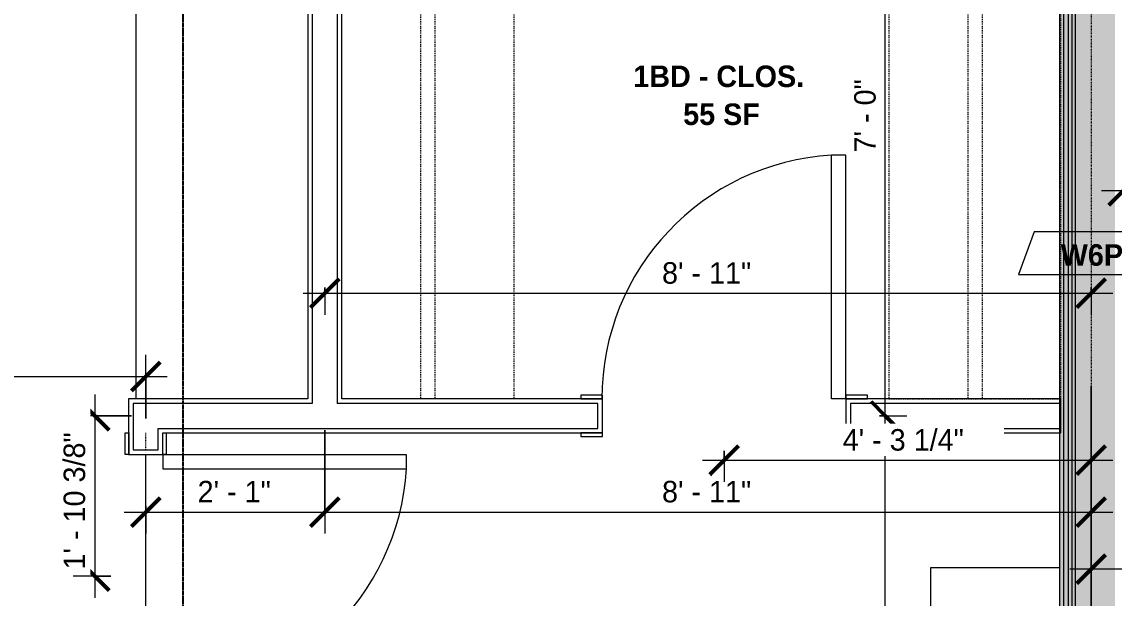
# Model space of a CAD drawing. Header units: inches. Extents: x -4058 to -1781, y 9814 to 12264.
# Drawn here: x -3065.6 to -2913.1, y 11401.8 to 11482.2 of the extents above; entities that cross this region are included whole.
import ezdxf

# ---------------------------------------------------------------- set-up
doc = ezdxf.new("R2010")
doc.units = ezdxf.units.IN
doc.header["$MEASUREMENT"] = 0
for name, pattern in [('Aligning Line 1_8_', [0.25, 0.125, -0.125]), ('Dash', [0.25, 0.125, -0.125]), ('Dash 3_32_', [0.1875, 0.09375, -0.09375]), ('Dash_2_', [0.25, 0.125, -0.125])]:
    doc.linetypes.add(name, pattern=pattern)
for name, color, linetype, lineweight in [('0-1', 7, 'Continuous', 5), ('A-ANNO-DIMS', 211, 'Continuous', 9), ('A-ANNO-DIMS-32', 211, 'Continuous', 9), ('A-AREA-IDEN', 2, 'Continuous', 9), ('A-DETL-1', 90, 'Dash 3_32_', 9), ('A-DOOR-2', 31, 'Continuous', 9), ('A-FLOR-2', 192, 'Continuous', 9), ('A-WALL-1', 7, 'Continuous', 9), ('A-WALL-2', 113, 'Continuous', 9), ('A-WALL-IDEN', 211, 'Continuous', 9), ('G-ANNO-SYMB', 111, 'Aligning Line 1_8_', 9), ('I-FURN', 30, 'Continuous', 9), ('I-WALL-1', 1, 'Continuous', 18), ('I-WALL-2', 10, 'Continuous', 5), ('I-WALL-3', 7, 'Continuous', 9), ('Q-CASE', 31, 'Continuous', 9), ('Q-CASE-HDLN', 31, 'Dash', 9)]:
    doc.layers.add(name, color=color, linetype=linetype, lineweight=lineweight)
doc.layers.add('0-4', color=250, linetype='Dash_2_')
doc.styles.add('Century Gothic', font='ufonts.com_century-gothic.ttf', dxfattribs={"height": 3})
doc.styles.add('Century Gothic_B', font='GOTHICB.TTF', dxfattribs={"height": 3})
doc.dimstyles.new('MARKETING_DIMENSION', dxfattribs={"dimscale": 12, "dimtxt": 3.132505, "dimasz": 0.333333, "dimexe": 0.25, "dimexo": 0.166667, "dimgap": 0.041667, "dimtad": 1, "dimdec": 4, "dimrnd": 0.0625, "dimzin": 3, "dimdsep": 46, "dimlunit": 4, "dimtxsty": 'Century Gothic', "dimblk1": 'OBLIQUE', "dimblk2": 'OBLIQUE', "dimsah": 1, "dimcen": 0.09, "dimdle": 0.25, "dimazin": 0, "dimtfac": 1, "dimtdec": 4, "dimtix": 1, "dimtmove": 0, "dimatfit": 3, "dimfxl": 1, "dimtvp": 1, "dimtfill": 1, "dimfrac": 2, "dimtolj": 1, "dimtzin": 0, "dimarcsym": 2})
doc.dimstyles.new('THE_DIMENSION_STRING', dxfattribs={"dimscale": 12, "dimtxt": 3.132505, "dimasz": 0.333333, "dimexe": 0.25, "dimexo": 0.166667, "dimgap": 0.041667, "dimtad": 1, "dimdec": 4, "dimrnd": 0.0625, "dimzin": 3, "dimdsep": 46, "dimlunit": 4, "dimtxsty": 'Century Gothic', "dimblk1": 'OBLIQUE', "dimblk2": 'OBLIQUE', "dimsah": 1, "dimcen": 0.09, "dimdle": 0.25, "dimazin": 0, "dimtfac": 1, "dimtdec": 4, "dimtix": 1, "dimtmove": 0, "dimatfit": 3, "dimfxl": 1, "dimtvp": 1, "dimtfill": 1, "dimfrac": 2, "dimtolj": 1, "dimtzin": 0, "dimarcsym": 2})
doc.dimstyles.new('THE_DIMENSION_STRING_5', dxfattribs={"dimscale": 12, "dimtxt": 3.132505, "dimasz": 0.333333, "dimexe": 0.25, "dimexo": 0.166667, "dimgap": 0.041667, "dimtad": 1, "dimdec": 4, "dimrnd": 0.0625, "dimzin": 3, "dimdsep": 46, "dimlunit": 4, "dimtxsty": 'Century Gothic', "dimblk1": 'OBLIQUE', "dimblk2": 'OBLIQUE', "dimsah": 1, "dimcen": 0.09, "dimdle": 0.25, "dimazin": 0, "dimtfac": 1, "dimtdec": 4, "dimtix": 1, "dimtmove": 0, "dimatfit": 3, "dimfxl": 1, "dimtvp": 1, "dimtfill": 1, "dimfrac": 2, "dimtolj": 1, "dimtzin": 0, "dimarcsym": 2})

# ---------------------------------------------------------------- blocks, each defined once
blk = doc.blocks.new('CTR - 1st Phase - Common Walls_rvt-1-UNIT PLANS - 2ND FLOOR')
at = {"layer": 'I-WALL-1'}
blk.add_hatch(color=256, dxfattribs=at).paths.add_polyline_path([(-2920.76, 11255.64), (-2920.14, 11255.64), (-2920.14, 11640.61), (-2920.76, 11640.61), (-2920.76, 11267.99)], flags=0)
at = {"layer": 'I-WALL-2'}
for points in [[(-2919.51, 11255.64), (-2919.51, 11641.24), (-2920.14, 11641.24), (-2920.14, 11255.64)], [(-2919.51, 11255.64), (-2919.01, 11255.64), (-2919.01, 11641.24), (-2919.51, 11641.24), (-2919.51, 11267.99)], [(-2918.51, 11255.64), (-2918.51, 11641.24), (-2919.01, 11641.24), (-2919.01, 11255.64)], [(-2918.51, 11255.64), (-2913.01, 11255.64), (-2913.01, 11641.24), (-2918.51, 11641.24), (-2918.51, 11267.99)]]:
    blk.add_hatch(color=256, dxfattribs=at).paths.add_polyline_path(points, flags=0)
at = {"layer": 'A-WALL-1'}
for p, q in [((-2920.14, 11255.64), (-2920.14, 11640.61)), ((-2919.51, 11255.64), (-2919.51, 11640.61)), ((-2919.01, 11255.64), (-2919.01, 11640.61)), ((-2918.51, 11255.64), (-2918.51, 11640.61))]:
    blk.add_line(p, q, dxfattribs=at)
at = {"layer": 'I-WALL-3'}
blk.add_line((-2920.76, 11602.11), (-2920.76, 11255.64), dxfattribs=at)
blk = doc.blocks.new('SWING - SINGLE - FLUSH - SWING - FLUSH - 2-10 x 6-8 - PRIVACY-4202132-UNIT PLANS - 2ND FLOOR')
at = {"layer": 'A-DOOR-2'}
for p, q in [((-20, 2.37), (-20, 2.87)), ((-20, 2.87), (-17, 2.87)), ((-17, 2.37), (-20, 2.37)), ((-17, 2.87), (-17, 2.37)), ((17, 2.37), (17, 2.87)), ((17, 2.87), (20, 2.87)), ((20, 2.37), (17, 2.37)), ((20, 2.87), (20, 2.37)), ((-20, -2.38), (-17, -2.38)), ((-20, -2.88), (-20, -2.38)), ((-17, -2.88), (-20, -2.88)), ((-17, -2.38), (-17, -2.88)), ((15, -2.38), (15, -36.38)), ((17, -2.38), (15, -2.38)), ((17, -2.38), (17, -36.38)), ((17, -2.38), (20, -2.38)), ((17, -2.88), (17, -2.38)), ((20, -2.88), (17, -2.88)), ((20, -2.38), (20, -2.88)), ((17, -36.38), (15, -36.38))]:
    blk.add_line(p, q, dxfattribs=at)
blk.add_arc((17, -2.38), 34.07, 180, 266.6343, dxfattribs=at)
blk = doc.blocks.new('OD_CW_Closet - OD_CW_Closet-3890321-UNIT PLANS - 2ND FLOOR')
at = {"layer": 'Q-CASE-HDLN'}
for p, q in [((79.99, 24), (0.74, 24)), ((0.74, 24), (0.74, 0)), ((79.99, 0), (79.99, 24)), ((0.74, 13), (79.99, 13)), ((0.74, 11), (79.99, 11)), ((0.74, 0), (79.99, 0))]:
    blk.add_line(p, q, dxfattribs=at)
blk = doc.blocks.new('SWING - SINGLE - FLUSH - SWING - FLUSH - 2-10 x 6-8 - PRIVACY-4202129-UNIT PLANS - 2ND FLOOR')
at = {"layer": 'A-DOOR-2'}
for p, q in [((15, 2.37), (15, 36.38)), ((17, 36.38), (15, 36.38)), ((17, 2.37), (17, 36.38)), ((-17, 2.87), (-20, 2.87)), ((-20, 2.87), (-20, 2.37)), ((-20, 2.37), (-17, 2.37)), ((-17, 2.37), (-17, 2.87)), ((17, 2.37), (15, 2.37)), ((20, 2.87), (17, 2.87)), ((17, 2.87), (17, 2.37)), ((17, 2.37), (20, 2.37)), ((20, 2.37), (20, 2.87)), ((-17, -2.38), (-20, -2.38)), ((-20, -2.38), (-20, -2.88)), ((-20, -2.88), (-17, -2.88)), ((-17, -2.88), (-17, -2.38)), ((20, -2.38), (17, -2.38)), ((17, -2.38), (17, -2.88)), ((17, -2.88), (20, -2.88)), ((20, -2.88), (20, -2.38))]:
    blk.add_line(p, q, dxfattribs=at)
blk.add_arc((17, 2.37), 34.07, 93.3657, 180, dxfattribs=at)
blk = doc.blocks.new('Table-Night Stand - 18_ x 18_ x 24_-V27-UNIT PLANS - 2ND FLOOR')
at = {"layer": 'I-FURN'}
for p, q in [((0.15, 18), (0.15, 0)), ((0.15, 0), (18.15, 0))]:
    blk.add_line(p, q, dxfattribs=at)
blk = doc.blocks.new('OD_CW_Closet - OD_CW_Closet-3890322-UNIT PLANS - 2ND FLOOR')
at = {"layer": 'Q-CASE-HDLN'}
for p, q in [((0.74, -24), (0.74, 0)), ((0.74, 0), (79.99, 0)), ((79.99, 0), (79.99, -24)), ((0.74, -11), (79.99, -11)), ((0.74, -13), (79.99, -13)), ((79.99, -24), (0.74, -24))]:
    blk.add_line(p, q, dxfattribs=at)
blk = doc.blocks.new('Casework 13 - Casework 1-3925060-UNIT PLANS - 2ND FLOOR')
at = {"layer": 'Q-CASE'}
blk.add_line((-3049.7, 11552.86), (-3049.7, 11429.61), dxfattribs=at)
blk = doc.blocks.new('Wall Tag - Arch Wall-3956453-UNIT PLANS - 2ND FLOOR')
at = {"layer": 'A-WALL-IDEN'}
for p, q in [((-0.3561, 0.0937), (-0.4244, -0.0937)), ((0.4244, 0.0937), (-0.3561, 0.0937)), ((0.3561, -0.0937), (0.4244, 0.0937)), ((-0.4244, -0.0937), (0.3561, -0.0937))]:
    blk.add_line(p, q, dxfattribs=at)
blk = doc.blocks.new('DIMBLOCK298-UNIT PLANS - 2ND FLOOR')
at = {"layer": 'A-ANNO-DIMS-32'}
for p, q in [((-2802.45, 11410.74), (-2802.45, 11402.83)), ((-2802.45, 11405.83), (-2802.45, 11410.74)), ((-2916.32, 11405), (-2916.32, 11408.83)), ((-2802.45, 11405.83), (-2919.32, 11405.83)), ((-2916.32, 11405.83), (-2916.32, 11405))]:
    blk.add_line(p, q, dxfattribs=at)
at = {"layer": 'A-ANNO-DIMS-32', "lineweight": 50}
for p, q in [((-2916.32, 11405.83), (-2914.32, 11407.83)), ((-2802.45, 11405.83), (-2800.45, 11407.83)), ((-2916.32, 11405.83), (-2918.32, 11403.83)), ((-2802.45, 11405.83), (-2804.45, 11403.83))]:
    blk.add_line(p, q, dxfattribs=at)
at = {"layer": 'A-ANNO-DIMS-32', "color": 0, "insert": (-2868.46, 11410.17), "char_height": 3, "width": 21.7784, "attachment_point": 1, "line_spacing_factor": 0.984502, "style": 'Century Gothic', "bg_fill": 3, "box_fill_scale": 1.25, "bg_fill_color": 256, "bg_fill_true_color": 13158600, "bg_fill_transparency": 0}
blk.add_mtext('9\' - 5 7/8"', dxfattribs=at)
blk = doc.blocks.new('_Oblique')
at = {"color": 0, "linetype": 'ByBlock', "lineweight": -2}
blk.add_line((-0.5, -0.5), (0.5, 0.5), dxfattribs=at)
blk = doc.blocks.new('DIMBLOCK1449-UNIT PLANS - 2ND FLOOR')
at = {"layer": 'A-ANNO-DIMS-32'}
for p, q in [((-2911.89, 11455.74), (-2911.89, 11461.62)), ((-2805.82, 11454.49), (-2805.82, 11461.62)), ((-2802.82, 11458.62), (-2914.89, 11458.62)), ((-2911.89, 11458.62), (-2911.89, 11455.74)), ((-2805.82, 11458.62), (-2805.82, 11454.49))]:
    blk.add_line(p, q, dxfattribs=at)
at = {"layer": 'A-ANNO-DIMS-32', "lineweight": 50}
for p, q in [((-2911.89, 11458.62), (-2909.89, 11460.62)), ((-2805.82, 11458.62), (-2803.82, 11460.62)), ((-2911.89, 11458.62), (-2913.89, 11456.62)), ((-2805.82, 11458.62), (-2807.82, 11456.62))]:
    blk.add_line(p, q, dxfattribs=at)
at = {"layer": 'A-ANNO-DIMS-32', "color": 0, "insert": (-2885.18, 11462.97), "char_height": 3, "width": 63.1871, "attachment_point": 1, "line_spacing_factor": 0.984502, "style": 'Century Gothic', "bg_fill": 3, "box_fill_scale": 1.25, "bg_fill_color": 256, "bg_fill_true_color": 13158600, "bg_fill_transparency": 0}
blk.add_mtext('OPEN CLERESTORY ABOVE', dxfattribs=at)
blk = doc.blocks.new('DIMBLOCK1494-UNIT PLANS - 2ND FLOOR')
at = {"layer": 'A-ANNO-DIMS-32', "lineweight": 50}
for p, q in [((-2945.07, 11427.23), (-2947.07, 11429.23)), ((-2945.07, 11427.23), (-2943.07, 11425.23)), ((-2945.07, 11255.64), (-2947.07, 11257.64)), ((-2945.07, 11255.64), (-2943.07, 11253.64))]:
    blk.add_line(p, q, dxfattribs=at)
at = {"layer": 'A-ANNO-DIMS-32'}
for p, q in [((-2945.9, 11427.23), (-2942.07, 11427.23)), ((-2945.07, 11427.23), (-2945.9, 11427.23)), ((-2945.07, 11252.64), (-2945.07, 11427.23)), ((-2943.32, 11255.64), (-2948.07, 11255.64)), ((-2945.07, 11255.64), (-2943.32, 11255.64))]:
    blk.add_line(p, q, dxfattribs=at)
at = {"layer": 'A-ANNO-DIMS-32', "color": 0, "insert": (-2949.42, 11331.19), "char_height": 3, "width": 24.5827, "attachment_point": 1, "rotation": 90, "line_spacing_factor": 0.984502, "style": 'Century Gothic', "bg_fill": 3, "box_fill_scale": 1.25, "bg_fill_color": 256, "bg_fill_true_color": 13158600, "bg_fill_transparency": 0}
blk.add_mtext('14\' - 3 5/8"', dxfattribs=at)
blk = doc.blocks.new('DIMBLOCK1495-UNIT PLANS - 2ND FLOOR')
at = {"layer": 'A-ANNO-DIMS-32'}
for p, q in [((-2945.07, 11427.23), (-2945.07, 11514.23)), ((-2945.9, 11511.23), (-2942.07, 11511.23)), ((-2945.07, 11511.23), (-2945.9, 11511.23)), ((-2945.9, 11427.23), (-2942.07, 11427.23)), ((-2945.07, 11427.23), (-2945.9, 11427.23))]:
    blk.add_line(p, q, dxfattribs=at)
at = {"layer": 'A-ANNO-DIMS-32', "lineweight": 50}
for p, q in [((-2945.07, 11511.23), (-2947.07, 11513.23)), ((-2945.07, 11511.23), (-2943.07, 11509.23)), ((-2945.07, 11427.23), (-2947.07, 11429.23)), ((-2945.07, 11427.23), (-2943.07, 11425.23))]:
    blk.add_line(p, q, dxfattribs=at)
at = {"layer": 'A-ANNO-DIMS-32', "color": 0, "insert": (-2949.42, 11463.99), "char_height": 3, "width": 12.5897, "attachment_point": 1, "rotation": 90, "line_spacing_factor": 0.984502, "style": 'Century Gothic', "bg_fill": 3, "box_fill_scale": 1.25, "bg_fill_color": 256, "bg_fill_true_color": 13158600, "bg_fill_transparency": 0}
blk.add_mtext('7\' - 0"', dxfattribs=at)
blk = doc.blocks.new('DIMBLOCK1496-UNIT PLANS - 2ND FLOOR')
at = {"layer": 'A-ANNO-DIMS-32'}
for p, q in [((-3023.32, 11425.23), (-3023.32, 11410.82)), ((-3023.32, 11413.82), (-3023.32, 11425.23)), ((-3051.32, 11413.82), (-3023.32, 11413.82)), ((-3048.32, 11414.65), (-3048.32, 11410.82)), ((-3048.32, 11413.82), (-3048.32, 11414.65))]:
    blk.add_line(p, q, dxfattribs=at)
at = {"layer": 'A-ANNO-DIMS-32', "lineweight": 50}
for p, q in [((-3048.32, 11413.82), (-3046.32, 11415.82)), ((-3023.32, 11413.82), (-3021.32, 11415.82)), ((-3048.32, 11413.82), (-3050.32, 11411.82)), ((-3023.32, 11413.82), (-3025.32, 11411.82))]:
    blk.add_line(p, q, dxfattribs=at)
at = {"layer": 'A-ANNO-DIMS-32', "color": 0, "insert": (-3041.07, 11418.17), "char_height": 3, "width": 12.5897, "attachment_point": 1, "line_spacing_factor": 0.984502, "style": 'Century Gothic', "bg_fill": 3, "box_fill_scale": 1.25, "bg_fill_color": 256, "bg_fill_true_color": 13158600, "bg_fill_transparency": 0}
blk.add_mtext('2\' - 1"', dxfattribs=at)
blk = doc.blocks.new('DIMBLOCK1497-UNIT PLANS - 2ND FLOOR')
at = {"layer": 'A-ANNO-DIMS-32'}
for p, q in [((-2916.32, 11431.39), (-2916.32, 11410.82)), ((-2916.32, 11413.82), (-2916.32, 11431.39)), ((-3023.32, 11425.23), (-3023.32, 11410.82)), ((-3023.32, 11413.82), (-3023.32, 11425.23)), ((-3023.32, 11413.82), (-2913.32, 11413.82))]:
    blk.add_line(p, q, dxfattribs=at)
at = {"layer": 'A-ANNO-DIMS-32', "lineweight": 50}
for p, q in [((-3023.32, 11413.82), (-3021.32, 11415.82)), ((-2916.32, 11413.82), (-2914.32, 11415.82)), ((-3023.32, 11413.82), (-3025.32, 11411.82)), ((-2916.32, 11413.82), (-2918.32, 11411.82))]:
    blk.add_line(p, q, dxfattribs=at)
at = {"layer": 'A-ANNO-DIMS-32', "color": 0, "insert": (-2976.24, 11418.17), "char_height": 3, "width": 15.394, "attachment_point": 1, "line_spacing_factor": 0.984502, "style": 'Century Gothic', "bg_fill": 3, "box_fill_scale": 1.25, "bg_fill_color": 256, "bg_fill_true_color": 13158600, "bg_fill_transparency": 0}
blk.add_mtext('8\' - 11"', dxfattribs=at)
blk = doc.blocks.new('DIMBLOCK1498-UNIT PLANS - 2ND FLOOR')
at = {"layer": 'A-ANNO-DIMS-32'}
for p, q in [((-3055.44, 11430.23), (-3055.44, 11401.86)), ((-3050.32, 11427.23), (-3058.44, 11427.23)), ((-3055.44, 11427.23), (-3050.32, 11427.23)), ((-3053.2, 11404.86), (-3058.44, 11404.86)), ((-3055.44, 11404.86), (-3053.2, 11404.86))]:
    blk.add_line(p, q, dxfattribs=at)
at = {"layer": 'A-ANNO-DIMS-32', "lineweight": 50}
for p, q in [((-3055.44, 11427.23), (-3057.44, 11429.23)), ((-3055.44, 11427.23), (-3053.44, 11425.23)), ((-3055.44, 11404.86), (-3057.44, 11406.86)), ((-3055.44, 11404.86), (-3053.44, 11402.86))]:
    blk.add_line(p, q, dxfattribs=at)
at = {"layer": 'A-ANNO-DIMS-32', "color": 0, "insert": (-3059.78, 11405.8), "char_height": 3, "width": 24.5827, "attachment_point": 1, "rotation": 90, "line_spacing_factor": 0.984502, "style": 'Century Gothic', "bg_fill": 3, "box_fill_scale": 1.25, "bg_fill_color": 256, "bg_fill_true_color": 13158600, "bg_fill_transparency": 0}
blk.add_mtext('1\' - 10 3/8"', dxfattribs=at)
blk = doc.blocks.new('DIMBLOCK1499-UNIT PLANS - 2ND FLOOR')
at = {"layer": 'A-ANNO-DIMS-32'}
for p, q in [((-2916.32, 11431.39), (-2916.32, 11418.04)), ((-2916.32, 11421.04), (-2916.32, 11431.39)), ((-2967.57, 11422.36), (-2967.57, 11418.04)), ((-2967.57, 11421.04), (-2967.57, 11422.36)), ((-2970.57, 11421.04), (-2913.32, 11421.04))]:
    blk.add_line(p, q, dxfattribs=at)
at = {"layer": 'A-ANNO-DIMS-32', "lineweight": 50}
for p, q in [((-2967.57, 11421.04), (-2965.57, 11423.04)), ((-2916.32, 11421.04), (-2914.32, 11423.04)), ((-2967.57, 11421.04), (-2969.57, 11419.04)), ((-2916.32, 11421.04), (-2918.32, 11419.04))]:
    blk.add_line(p, q, dxfattribs=at)
at = {"layer": 'A-ANNO-DIMS-32', "color": 0, "insert": (-2951.02, 11425.39), "char_height": 3, "width": 21.7784, "attachment_point": 1, "line_spacing_factor": 0.984502, "style": 'Century Gothic', "bg_fill": 3, "box_fill_scale": 1.25, "bg_fill_color": 256, "bg_fill_true_color": 13158600, "bg_fill_transparency": 0}
blk.add_mtext('4\' - 3 1/4"', dxfattribs=at)
blk = doc.blocks.new('DIMBLOCK1500-UNIT PLANS - 2ND FLOOR')
at = {"layer": 'A-ANNO-DIMS-32'}
for p, q in [((-2916.32, 11431.39), (-2916.32, 11367.69)), ((-2916.32, 11370.69), (-2916.32, 11431.39)), ((-3048.32, 11369.86), (-3048.32, 11373.69)), ((-2913.32, 11370.69), (-3051.32, 11370.69)), ((-3048.32, 11370.69), (-3048.32, 11369.86))]:
    blk.add_line(p, q, dxfattribs=at)
at = {"layer": 'A-ANNO-DIMS-32', "lineweight": 50}
for p, q in [((-3048.32, 11370.69), (-3046.32, 11372.69)), ((-2916.32, 11370.69), (-2914.32, 11372.69)), ((-3048.32, 11370.69), (-3050.32, 11368.69)), ((-2916.32, 11370.69), (-2918.32, 11368.69))]:
    blk.add_line(p, q, dxfattribs=at)
at = {"layer": 'A-ANNO-DIMS-32', "color": 0, "insert": (-2988.74, 11375.03), "char_height": 3, "width": 15.394, "attachment_point": 1, "line_spacing_factor": 0.984502, "style": 'Century Gothic', "bg_fill": 3, "box_fill_scale": 1.25, "bg_fill_color": 256, "bg_fill_true_color": 13158600, "bg_fill_transparency": 0}
blk.add_mtext('11\' - 0"', dxfattribs=at)
blk = doc.blocks.new('DIMBLOCK1508-UNIT PLANS - 2ND FLOOR')
at = {"layer": 'A-ANNO-DIMS-32'}
for p, q in [((-3204.32, 11429.22), (-3204.32, 11435.75)), ((-3048.32, 11426.86), (-3048.32, 11435.75)), ((-3207.32, 11432.75), (-3045.32, 11432.75)), ((-3204.32, 11432.75), (-3204.32, 11429.22)), ((-3048.32, 11432.75), (-3048.32, 11426.86))]:
    blk.add_line(p, q, dxfattribs=at)
at = {"layer": 'A-ANNO-DIMS-32', "lineweight": 50}
for p, q in [((-3204.32, 11432.75), (-3202.32, 11434.75)), ((-3048.32, 11432.75), (-3046.32, 11434.75)), ((-3204.32, 11432.75), (-3206.32, 11430.75)), ((-3048.32, 11432.75), (-3050.32, 11430.75))]:
    blk.add_line(p, q, dxfattribs=at)
at = {"layer": 'A-ANNO-DIMS-32', "color": 0, "insert": (-3132.74, 11437.1), "char_height": 3, "width": 15.394, "attachment_point": 1, "line_spacing_factor": 0.984502, "style": 'Century Gothic', "bg_fill": 3, "box_fill_scale": 1.25, "bg_fill_color": 256, "bg_fill_true_color": 13158600, "bg_fill_transparency": 0}
blk.add_mtext('13\' - 0"', dxfattribs=at)
blk = doc.blocks.new('DIMBLOCK1517-UNIT PLANS - 2ND FLOOR')
at = {"layer": 'A-ANNO-DIMS-32', "lineweight": 50}
for p, q in [((-3023.32, 11444.34), (-3021.32, 11446.34)), ((-2916.32, 11444.34), (-2914.32, 11446.34)), ((-3023.32, 11444.34), (-3025.32, 11442.34)), ((-2916.32, 11444.34), (-2918.32, 11442.34))]:
    blk.add_line(p, q, dxfattribs=at)
at = {"layer": 'A-ANNO-DIMS-32'}
for p, q in [((-3026.32, 11444.34), (-2913.32, 11444.34)), ((-3023.32, 11445.17), (-3023.32, 11441.34)), ((-3023.32, 11444.34), (-3023.32, 11445.17)), ((-2916.32, 11445.17), (-2916.32, 11441.34)), ((-2916.32, 11444.34), (-2916.32, 11445.17))]:
    blk.add_line(p, q, dxfattribs=at)
at = {"layer": 'A-ANNO-DIMS-32', "color": 0, "insert": (-2976.24, 11448.68), "char_height": 3, "width": 15.394, "attachment_point": 1, "line_spacing_factor": 0.984502, "style": 'Century Gothic', "bg_fill": 3, "box_fill_scale": 1.25, "bg_fill_color": 256, "bg_fill_true_color": 13158600, "bg_fill_transparency": 0}
blk.add_mtext('8\' - 11"', dxfattribs=at)

msp = doc.modelspace()

# ---------------------------------------------------------------- linework, layer by layer
at = {"layer": '0-4'}
for p, q in [((-3043.10454, 11241.7211), (-3043.10454, 12122.87596)), ((-3043.10454, 10791.90447), (-3043.10454, 11673.0624))]:
    msp.add_line(p, q, dxfattribs=at)
at = {"layer": 'A-DETL-1'}
for p, q in [((-2916.32374, 11640.61899), (-2916.32374, 11286.61899)), ((-2916.32374, 11463.61899), (-2916.32374, 11433.3894)), ((-3048.32374, 11424.85981), (-3048.32374, 11422.48481))]:
    msp.add_line(p, q, dxfattribs=at)
at = {"layer": 'A-FLOR-2'}
msp.add_line((-3048.32374, 11421.85981), (-3048.32374, 11387.85981), dxfattribs=at)
at = {"layer": 'A-WALL-2'}
for p, q in [((-3025.07374, 11509.48481), (-3025.07374, 11428.98481)), ((-3021.57374, 11509.48481), (-3021.57374, 11428.98481)), ((-3025.69874, 11508.85981), (-3025.69874, 11429.60981)), ((-3020.94874, 11429.60981), (-3020.94874, 11508.85981)), ((-3050.69874, 11429.60981), (-3050.69874, 11421.85981)), ((-3025.69874, 11429.60981), (-3050.69874, 11429.60981)), ((-3050.07374, 11428.98481), (-3050.07374, 11422.48481)), ((-3025.07374, 11428.98481), (-3050.07374, 11428.98481)), ((-2985.19415, 11428.98481), (-3021.57374, 11428.98481)), ((-2984.56915, 11429.60981), (-3020.94874, 11429.60981)), ((-2985.19415, 11425.48481), (-2985.19415, 11428.98481)), ((-2984.56915, 11424.85981), (-2984.56915, 11429.60981)), ((-2920.57374, 11429.60981), (-2950.56915, 11429.60981)), ((-2950.56915, 11429.60981), (-2950.56915, 11424.85981)), ((-2949.94415, 11428.98481), (-2949.94415, 11425.48481)), ((-2920.57374, 11428.98481), (-2949.94415, 11428.98481)), ((-2920.57374, 11424.85981), (-2920.57374, 11429.60981)), ((-3046.57374, 11422.48481), (-3046.57374, 11425.48481)), ((-3046.57374, 11425.48481), (-2985.19415, 11425.48481)), ((-2949.94415, 11425.48481), (-2920.57374, 11425.48481)), ((-3045.94874, 11421.85981), (-3045.94874, 11424.85981)), ((-3045.94874, 11424.85981), (-2984.56915, 11424.85981)), ((-2950.56915, 11424.85981), (-2920.57374, 11424.85981)), ((-3050.07374, 11422.48481), (-3046.57374, 11422.48481)), ((-3050.69874, 11421.85981), (-3045.94874, 11421.85981))]:
    msp.add_line(p, q, dxfattribs=at)
at = {"layer": 'G-ANNO-SYMB'}
for p, q in [((-3043.10454, 11241.7211), (-3043.10454, 12122.87596)), ((-3043.10454, 10791.90447), (-3043.10454, 11673.0624))]:
    msp.add_line(p, q, dxfattribs=at)

# ---------------------------------------------------------------- block references
at = {"layer": '0-1'}
msp.add_blockref('CTR - 1st Phase - Common Walls_rvt-1-UNIT PLANS - 2ND FLOOR', (0, 0), dxfattribs=at)
at = {"layer": 'A-DOOR-2'}
msp.add_blockref('SWING - SINGLE - FLUSH - SWING - FLUSH - 2-10 x 6-8 - PRIVACY-4202129-UNIT PLANS - 2ND FLOOR', (-2967.56915, 11427.23481), dxfattribs=at)
at = {"layer": 'A-DOOR-2', "rotation": 89.9999999999509}
msp.add_blockref('SWING - SINGLE - FLUSH - SWING - FLUSH - 2-10 x 6-8 - PRIVACY-4202132-UNIT PLANS - 2ND FLOOR', (-3048.32374, 11404.85981), dxfattribs=at)
at = {"layer": 'A-WALL-IDEN', "xscale": 31.99999999999999, "yscale": 31.99999999999999, "zscale": 31.99999999999999}
msp.add_blockref('Wall Tag - Arch Wall-3956453-UNIT PLANS - 2ND FLOOR', (-2912.90572, 11449.9394), dxfattribs=at)
at = {"layer": 'I-FURN', "rotation": 269.9999999999703}
msp.add_blockref('Table-Night Stand - 18_ x 18_ x 24_-V27-UNIT PLANS - 2ND FLOOR', (-2938.76124, 11406.16139), dxfattribs=at)
at = {"layer": 'Q-CASE'}
msp.add_blockref('Casework 13 - Casework 1-3925060-UNIT PLANS - 2ND FLOOR', (0, 0), dxfattribs=at)
for name, p, rotation in [('OD_CW_Closet - OD_CW_Closet-3890322-UNIT PLANS - 2ND FLOOR', (-2996.94874, 11509.59751), 269.9999999999788), ('OD_CW_Closet - OD_CW_Closet-3890321-UNIT PLANS - 2ND FLOOR', (-2944.57374, 11509.59751), 270.0000000000189)]:
    msp.add_blockref(name, p, dxfattribs=dict(at, rotation=rotation))

# ---------------------------------------------------------------- texts
at = {"layer": 'A-AREA-IDEN', "char_height": 3, "attachment_point": 1, "style": 'Century Gothic_B'}
for s, insert, width in [('1BD - CLOS.', (-2980.25186, 11476.11905), 29.29), ('55 SF', (-2973.29123, 11470.82191), 12.423)]:
    msp.add_mtext(s, dxfattribs=dict(at, insert=insert, width=width))
at = {"layer": 'A-WALL-IDEN', "insert": (-2920.58148, 11451.18693), "char_height": 3, "width": 18.483, "attachment_point": 1, "style": 'Century Gothic_B'}
msp.add_mtext('W6P.5D', dxfattribs=at)

# ---------------------------------------------------------------- next in the draw order: dimensions: what is measured, and where the dimension line sits
at = {"layer": 'A-ANNO-DIMS'}
dim = msp.add_linear_dim(base=(-2911.88624, 11458.6212), p1=(-2805.82374, 11452.49399), p2=(-2911.88624, 11453.74399), text='OPEN CLERESTORY ABOVE', dimstyle='MARKETING_DIMENSION', override={"dimpost": '<>', "dimfxl": 106.069866}, dxfattribs=at)
dim.commit()
dim.dimension.update_dxf_attribs({"geometry": 'DIMBLOCK1449-UNIT PLANS - 2ND FLOOR', "text_midpoint": (-2858.85499, 11460.69666)})
for base, p1, p2, angle, dimstyle, override, picture, middle in [((-2945.07479, 11427.23481), (-2945.32374, 11255.6394), (-2947.90322, 11427.23481), 90, 'MARKETING_DIMENSION', {"dimpost": '<>', "dimfxl": 171.614797}, 'DIMBLOCK1494-UNIT PLANS - 2ND FLOOR', (-2947.31646, 11341.4371)), ((-2916.32374, 11405.82708), (-2802.44874, 11412.74467), (-2916.32374, 11402.99865), 0, 'THE_DIMENSION_STRING', {"dimpost": '<>', "dimfxl": 114.291296}, 'DIMBLOCK298-UNIT PLANS - 2ND FLOOR', (-2859.38624, 11408.06875))]:
    dim = msp.add_linear_dim(base=base, p1=p1, p2=p2, angle=angle, dimstyle=dimstyle, override=override, dxfattribs=at)
    dim.commit()
    dim.dimension.update_dxf_attribs({"geometry": picture, "text_midpoint": middle})
dim = msp.add_linear_dim(base=(-3023.32374, 11413.82249), p1=(-3048.32374, 11416.65092), p2=(-3023.32374, 11427.23481), dimstyle='THE_DIMENSION_STRING_5', override={"dimpost": '<>', "dimfxl": 27.148088}, dxfattribs=at)
dim.commit()
dim.dimension.update_dxf_attribs({"geometry": 'DIMBLOCK1496-UNIT PLANS - 2ND FLOOR', "text_midpoint": (-3035.82374, 11415.86022)})

# ---------------------------------------------------------------- next in the draw order: dimensions: what is measured, and where the dimension line sits
for base, p1, p2, dimstyle, override, picture, middle in [((-2945.07479, 11511.23481), (-2947.90322, 11427.23481), (-2947.90322, 11511.23481), 'MARKETING_DIMENSION', {"dimpost": '<>', "dimfxl": 84}, 'DIMBLOCK1495-UNIT PLANS - 2ND FLOOR', (-2947.15025, 11469.23481)), ((-3055.43911, 11404.85981), (-3048.32374, 11427.23481), (-3051.19874, 11404.85981), 'THE_DIMENSION_STRING_5', {"dimpost": '<>', "dimfxl": 22.558951}, 'DIMBLOCK1498-UNIT PLANS - 2ND FLOOR', (-3057.68078, 11416.04731))]:
    dim = msp.add_linear_dim(base=base, p1=p1, p2=p2, angle=90, dimstyle=dimstyle, override=override, dxfattribs=at)
    dim.commit()
    dim.dimension.update_dxf_attribs({"geometry": picture, "text_midpoint": middle})

# ---------------------------------------------------------------- next in the draw order: dimensions: what is measured, and where the dimension line sits
for base, p1, p2, dimstyle, override, picture, middle in [((-2916.32374, 11444.33917), (-3023.32374, 11447.1676), (-2916.32374, 11447.1676), 'MARKETING_DIMENSION', {"dimpost": '<>', "dimfxl": 107}, 'DIMBLOCK1517-UNIT PLANS - 2ND FLOOR', (-2969.82374, 11446.41463)), ((-2916.32374, 11413.82249), (-3023.32374, 11427.23481), (-2916.32374, 11433.3894), 'THE_DIMENSION_STRING_5', {"dimpost": '<>', "dimfxl": 107.176858}, 'DIMBLOCK1497-UNIT PLANS - 2ND FLOOR', (-2969.82374, 11415.89795))]:
    dim = msp.add_linear_dim(base=base, p1=p1, p2=p2, dimstyle=dimstyle, override=override, dxfattribs=at)
    dim.commit()
    dim.dimension.update_dxf_attribs({"geometry": picture, "text_midpoint": middle})

# ---------------------------------------------------------------- next in the draw order: dimensions: what is measured, and where the dimension line sits
dim = msp.add_linear_dim(base=(-2916.32374, 11421.04061), p1=(-2967.56915, 11424.35981), p2=(-2916.32374, 11433.3894), dimstyle='THE_DIMENSION_STRING_5', override={"dimpost": '<>', "dimfxl": 52.034849}, dxfattribs=at)
dim.commit()
dim.dimension.update_dxf_attribs({"geometry": 'DIMBLOCK1499-UNIT PLANS - 2ND FLOOR', "text_midpoint": (-2941.94644, 11423.28228)})

# ---------------------------------------------------------------- next in the draw order: dimensions: what is measured, and where the dimension line sits
dim = msp.add_linear_dim(base=(-3048.32374, 11370.68627), p1=(-2916.32374, 11433.3894), p2=(-3048.32374, 11367.85784), dimstyle='MARKETING_DIMENSION', override={"dimpost": '<>', "dimfxl": 147.371586}, dxfattribs=at)
dim.commit()
dim.dimension.update_dxf_attribs({"geometry": 'DIMBLOCK1500-UNIT PLANS - 2ND FLOOR', "text_midpoint": (-2982.32374, 11372.76173)})

# ---------------------------------------------------------------- next in the draw order: dimensions: what is measured, and where the dimension line sits
dim = msp.add_linear_dim(base=(-3048.32374, 11432.75287), p1=(-3204.32374, 11427.22112), p2=(-3048.32374, 11424.85981), dimstyle='THE_DIMENSION_STRING_5', override={"dimpost": '<>', "dimfxl": 156.01787}, dxfattribs=at)
dim.commit()
dim.dimension.update_dxf_attribs({"geometry": 'DIMBLOCK1508-UNIT PLANS - 2ND FLOOR', "text_midpoint": (-3126.32374, 11434.82833)})

doc.saveas('drawing.dxf')
